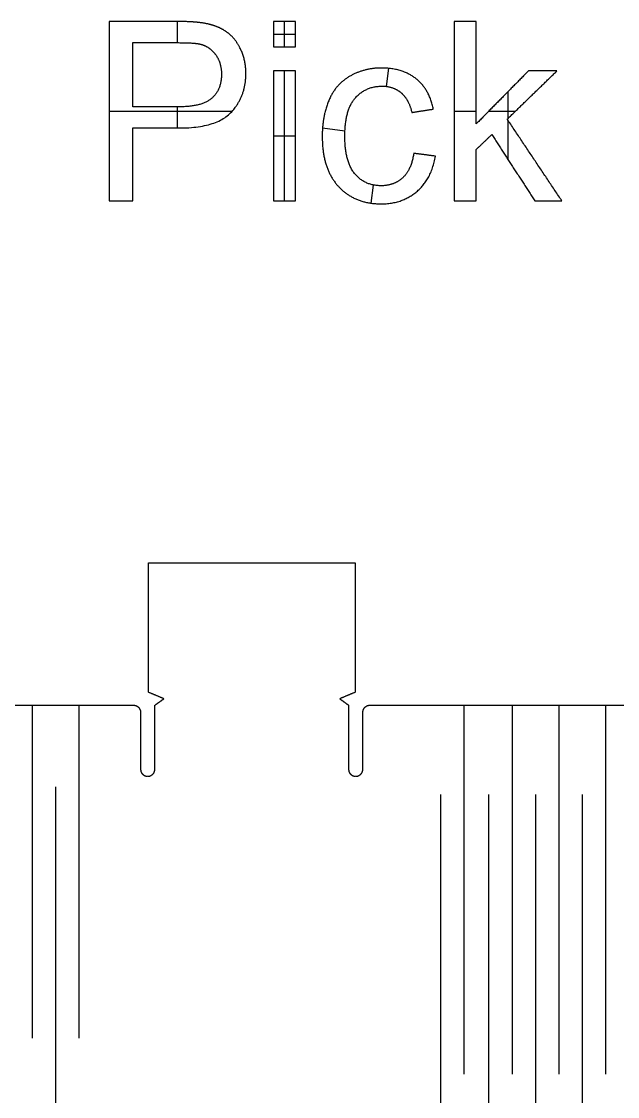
# Model space of a CAD drawing. Header units: millimetres. Extents: x -213 to 898, y -426 to 200.
# Drawn here: x -178.01 to -154.95, y 158.37 to 199.94 of the extents above; entities that cross this region are included whole.
import ezdxf

# ---------------------------------------------------------------- set-up
doc = ezdxf.new("R2010")
doc.units = ezdxf.units.MM
doc.layers.add('Cut', color=1, linetype='Continuous', true_color=0xff0000)
doc.layers.add('Layer 04', color=96, linetype='Continuous', true_color=0x007f00)

msp = doc.modelspace()

# ---------------------------------------------------------------- linework, layer by layer
at = {"layer": 'Cut'}
for p, q in [((-177.59, 160.621), (-177.59, 173.461)), ((-175.781, 160.621), (-175.781, 173.461)), ((-160.887, 159.233), (-160.887, 173.511)), ((-159.017, 159.233), (-159.017, 173.511)), ((-157.208, 159.233), (-157.208, 173.511)), ((-155.399, 159.233), (-155.399, 173.511)), ((-176.686, 147.781), (-176.686, 170.346)), ((-161.791, 144.955), (-161.791, 170.047)), ((-159.921, 144.955), (-159.921, 170.047)), ((-158.112, 144.955), (-158.112, 170.047)), ((-156.303, 144.955), (-156.303, 170.047))]:
    msp.add_line(p, q, dxfattribs=at)
at = {"layer": 'Cut', "color": 1, "true_color": 0xff0000}
for points, degree in [([(-173.1, 174), (-173.1, 176.5), (-173.1, 179)], 2), ([(-173.1, 179), (-169.1, 179), (-165.1, 179)], 2), ([(-165.1, 179), (-165.1, 176.5), (-165.1, 174)], 2), ([(-172.5, 173.75), (-172.8, 173.875), (-173.1, 174)], 2), ([(-165.1, 174), (-165.4, 173.875), (-165.7, 173.75)], 2), ([(-182.484, 173.5), (-179.419, 173.5), (-176.354, 173.5)], 2), ([(-176.354, 173.5), (-175.016, 173.5), (-173.679, 173.5)], 2), ([(-172.854, 173.5), (-172.677, 173.625), (-172.5, 173.75)], 2), ([(-172.854, 171.025), (-172.854, 172.262), (-172.854, 173.5)], 2), ([(-165.7, 173.75), (-165.527, 173.625), (-165.354, 173.5)], 2), ([(-165.354, 173.5), (-165.354, 172.262), (-165.354, 171.025)], 2), ([(-164.529, 173.5), (-162.191, 173.5), (-159.854, 173.5)], 2), ([(-159.854, 173.5), (-154.505, 173.5), (-149.156, 173.5)], 2), ([(-173.404, 173.225), (-173.404, 172.125), (-173.404, 171.025)], 2), ([(-164.804, 171.025), (-164.804, 172.125), (-164.804, 173.225)], 2), ([(-109.026, 162.5), (-109.03, 143.5), (-124.03, 123.5), (-149.03, 112.5), (-160.03, 112.5), (-185.03, 123.5), (-200.03, 143.5), (-199.984, 162.5)], 3)]:
    msp.add_open_spline(points, degree=degree, dxfattribs=at)
for points in [[(-173.679, 173.5), (-173.404, 173.5), (-173.404, 173.225)], [(-164.804, 173.225), (-164.804, 173.5), (-164.529, 173.5)], [(-173.404, 171.025), (-173.404, 170.75), (-173.129, 170.75)], [(-173.129, 170.75), (-172.854, 170.75), (-172.854, 171.025)], [(-165.354, 171.025), (-165.354, 170.75), (-165.079, 170.75)], [(-165.079, 170.75), (-164.804, 170.75), (-164.804, 171.025)]]:
    msp.add_rational_spline(points, [1, 0.707106781187, 1], degree=2, dxfattribs=at)
at = {"layer": 'Layer 04', "color": 96, "true_color": 0x007f00}
for p, q in [((-171.977, 199.12), (-171.977, 199.938)), ((-171.977, 199.12, 10), (-171.977, 199.938, 10)), ((-167.838, 198.959), (-167.838, 199.938)), ((-167.838, 198.959, 10), (-167.838, 199.938, 10)), ((-168.264, 199.449), (-167.412, 199.449)), ((-168.264, 199.449, 10), (-167.412, 199.449, 10)), ((-167.838, 193), (-167.838, 198.026)), ((-167.838, 193, 10), (-167.838, 198.026, 10)), ((-163.813, 198.128), (-163.904, 197.431)), ((-163.813, 198.128, 10), (-163.904, 197.431, 10)), ((-159.181, 196.194), (-159.181, 197.23)), ((-159.181, 196.194, 10), (-159.181, 197.23, 10)), ((-171.977, 195.821), (-171.977, 196.64)), ((-171.977, 195.821, 10), (-171.977, 196.64, 10)), ((-174.625, 196.469), (-169.86, 196.469)), ((-174.625, 196.469, 10), (-169.86, 196.469, 10)), ((-161.264, 196.469), (-160.412, 196.469)), ((-161.264, 196.469, 10), (-160.412, 196.469, 10)), ((-159.931, 196.469), (-158.897, 196.469)), ((-159.931, 196.469, 10), (-158.897, 196.469, 10)), ((-165.496, 195.696), (-166.365, 195.809)), ((-165.496, 195.696, 10), (-166.365, 195.809, 10)), ((-159.181, 194.596), (-159.181, 196.112)), ((-159.181, 194.596, 10), (-159.181, 196.112, 10)), ((-168.264, 195.513), (-167.412, 195.513)), ((-168.264, 195.513, 10), (-167.412, 195.513, 10)), ((-164.4, 193.616), (-164.491, 192.914)), ((-164.4, 193.616, 10), (-164.491, 192.914, 10))]:
    msp.add_line(p, q, dxfattribs=at)
for points in [[(-172.007, 199.938), (-173.316, 199.938), (-174.625, 199.938)], [(-174.625, 199.938), (-174.625, 199.938, 5), (-174.625, 199.938, 10)], [(-172.007, 199.938, 10), (-173.316, 199.938, 10), (-174.625, 199.938, 10)], [(-174.625, 199.938), (-174.625, 196.469), (-174.625, 193)], [(-174.625, 199.938, 10), (-174.625, 196.469, 10), (-174.625, 193, 10)], [(-172.007, 199.938, 5), (-173.316, 199.938, 5), (-174.625, 199.938, 5)], [(-174.625, 199.938, 5), (-174.625, 196.469, 5), (-174.625, 193, 5)], [(-173.316, 199.938), (-173.316, 199.938, 5), (-173.316, 199.938, 10)], [(-172.007, 199.938), (-172.007, 199.938, 5), (-172.007, 199.938, 10)], [(-170.952, 199.872), (-170.952, 199.872, 5), (-170.952, 199.872, 10)], [(-170.095, 199.548), (-170.095, 199.548, 5), (-170.095, 199.548, 10)], [(-167.412, 199.938), (-167.838, 199.938), (-168.264, 199.938)], [(-168.264, 199.938), (-168.264, 199.938, 5), (-168.264, 199.938, 10)], [(-167.412, 199.938, 10), (-167.838, 199.938, 10), (-168.264, 199.938, 10)], [(-168.264, 199.938), (-168.264, 199.449), (-168.264, 198.959)], [(-168.264, 199.938, 10), (-168.264, 199.449, 10), (-168.264, 198.959, 10)], [(-167.412, 199.938, 5), (-167.838, 199.938, 5), (-168.264, 199.938, 5)], [(-168.264, 199.938, 5), (-168.264, 199.449, 5), (-168.264, 198.959, 5)], [(-167.838, 199.938), (-167.838, 199.938, 5), (-167.838, 199.938, 10)], [(-167.412, 198.959), (-167.412, 199.449), (-167.412, 199.938)], [(-167.412, 199.938), (-167.412, 199.938, 5), (-167.412, 199.938, 10)], [(-167.412, 198.959, 10), (-167.412, 199.449, 10), (-167.412, 199.938, 10)], [(-167.412, 198.959, 5), (-167.412, 199.449, 5), (-167.412, 199.938, 5)], [(-160.412, 199.938), (-160.838, 199.938), (-161.264, 199.938)], [(-161.264, 199.938), (-161.264, 199.938, 5), (-161.264, 199.938, 10)], [(-160.412, 199.938, 10), (-160.838, 199.938, 10), (-161.264, 199.938, 10)], [(-161.264, 199.938), (-161.264, 196.469), (-161.264, 193)], [(-161.264, 199.938, 10), (-161.264, 196.469, 10), (-161.264, 193, 10)], [(-160.412, 199.938, 5), (-160.838, 199.938, 5), (-161.264, 199.938, 5)], [(-161.264, 199.938, 5), (-161.264, 196.469, 5), (-161.264, 193, 5)], [(-160.838, 199.938), (-160.838, 199.938, 5), (-160.838, 199.938, 10)], [(-160.412, 195.982), (-160.412, 197.96), (-160.412, 199.938)], [(-160.412, 199.938), (-160.412, 199.938, 5), (-160.412, 199.938, 10)], [(-160.412, 195.982, 10), (-160.412, 197.96, 10), (-160.412, 199.938, 10)], [(-160.412, 195.982, 5), (-160.412, 197.96, 5), (-160.412, 199.938, 5)], [(-173.707, 196.64), (-173.707, 197.88), (-173.707, 199.12)], [(-173.707, 199.12), (-173.707, 199.12, 5), (-173.707, 199.12, 10)], [(-173.707, 196.64, 10), (-173.707, 197.88, 10), (-173.707, 199.12, 10)], [(-173.707, 199.12), (-172.819, 199.12), (-171.932, 199.12)], [(-173.707, 199.12, 10), (-172.819, 199.12, 10), (-171.932, 199.12, 10)], [(-173.707, 196.64, 5), (-173.707, 197.88, 5), (-173.707, 199.12, 5)], [(-173.707, 199.12, 5), (-172.819, 199.12, 5), (-171.932, 199.12, 5)], [(-172.819, 199.12), (-172.819, 199.12, 5), (-172.819, 199.12, 10)], [(-171.932, 199.12), (-171.932, 199.12, 5), (-171.932, 199.12, 10)], [(-168.264, 199.449), (-168.264, 199.449, 5), (-168.264, 199.449, 10)], [(-167.412, 199.449), (-167.412, 199.449, 5), (-167.412, 199.449, 10)], [(-171.075, 199.058), (-171.075, 199.058, 5), (-171.075, 199.058, 10)], [(-169.539, 198.878), (-169.539, 198.878, 5), (-169.539, 198.878, 10)], [(-168.264, 198.959), (-167.838, 198.959), (-167.412, 198.959)], [(-168.264, 198.959, 10), (-167.838, 198.959, 10), (-167.412, 198.959, 10)], [(-168.264, 198.959), (-168.264, 198.959, 5), (-168.264, 198.959, 10)], [(-168.264, 198.959, 5), (-167.838, 198.959, 5), (-167.412, 198.959, 5)], [(-167.838, 198.959), (-167.838, 198.959, 5), (-167.838, 198.959, 10)], [(-167.412, 198.959), (-167.412, 198.959, 5), (-167.412, 198.959, 10)], [(-170.495, 198.649), (-170.495, 198.649, 5), (-170.495, 198.649, 10)], [(-173.707, 197.88), (-173.707, 197.88, 5), (-173.707, 197.88, 10)], [(-170.275, 197.903), (-170.275, 197.903, 5), (-170.275, 197.903, 10)], [(-169.329, 197.932), (-169.329, 197.932, 5), (-169.329, 197.932, 10)], [(-167.412, 198.026), (-167.838, 198.026), (-168.264, 198.026)], [(-168.264, 198.026), (-168.264, 198.026, 5), (-168.264, 198.026, 10)], [(-167.412, 198.026, 10), (-167.838, 198.026, 10), (-168.264, 198.026, 10)], [(-168.264, 198.026), (-168.264, 195.513), (-168.264, 193)], [(-168.264, 198.026, 10), (-168.264, 195.513, 10), (-168.264, 193, 10)], [(-167.412, 198.026, 5), (-167.838, 198.026, 5), (-168.264, 198.026, 5)], [(-168.264, 198.026, 5), (-168.264, 195.513, 5), (-168.264, 193, 5)], [(-167.838, 198.026), (-167.838, 198.026, 5), (-167.838, 198.026, 10)], [(-167.412, 193), (-167.412, 195.513), (-167.412, 198.026)], [(-167.412, 198.026), (-167.412, 198.026, 5), (-167.412, 198.026, 10)], [(-167.412, 193, 10), (-167.412, 195.513, 10), (-167.412, 198.026, 10)], [(-167.412, 193, 5), (-167.412, 195.513, 5), (-167.412, 198.026, 5)], [(-164.085, 198.14), (-164.085, 198.14, 5), (-164.085, 198.14, 10)], [(-158.396, 198.026), (-159.404, 197.004), (-160.412, 195.982)], [(-158.396, 198.026, 10), (-159.404, 197.004, 10), (-160.412, 195.982, 10)], [(-158.396, 198.026, 5), (-159.404, 197.004, 5), (-160.412, 195.982, 5)], [(-160.412, 197.96), (-160.412, 197.96, 5), (-160.412, 197.96, 10)], [(-159.214, 196.162), (-158.254, 197.094), (-157.293, 198.026)], [(-159.214, 196.162, 10), (-158.254, 197.094, 10), (-157.293, 198.026, 10)], [(-159.214, 196.162, 5), (-158.254, 197.094, 5), (-157.293, 198.026, 5)], [(-157.293, 198.026), (-157.844, 198.026), (-158.396, 198.026)], [(-158.396, 198.026), (-158.396, 198.026, 5), (-158.396, 198.026, 10)], [(-157.293, 198.026, 10), (-157.844, 198.026, 10), (-158.396, 198.026, 10)], [(-157.293, 198.026, 5), (-157.844, 198.026, 5), (-158.396, 198.026, 5)], [(-157.844, 198.026), (-157.844, 198.026, 5), (-157.844, 198.026, 10)], [(-157.293, 198.026), (-157.293, 198.026, 5), (-157.293, 198.026, 10)], [(-165.284, 197.835), (-165.284, 197.835, 5), (-165.284, 197.835, 10)], [(-162.745, 197.726), (-162.745, 197.726, 5), (-162.745, 197.726, 10)], [(-164.051, 197.439), (-164.051, 197.439, 5), (-164.051, 197.439, 10)], [(-163.325, 197.184), (-163.325, 197.184, 5), (-163.325, 197.184, 10)], [(-158.254, 197.094), (-158.254, 197.094, 5), (-158.254, 197.094, 10)], [(-171.913, 196.64), (-172.81, 196.64), (-173.707, 196.64)], [(-173.707, 196.64), (-173.707, 196.64, 5), (-173.707, 196.64, 10)], [(-171.913, 196.64, 10), (-172.81, 196.64, 10), (-173.707, 196.64, 10)], [(-171.913, 196.64, 5), (-172.81, 196.64, 5), (-173.707, 196.64, 5)], [(-172.81, 196.64), (-172.81, 196.64, 5), (-172.81, 196.64, 10)], [(-171.913, 196.64), (-171.913, 196.64, 5), (-171.913, 196.64, 10)], [(-170.649, 196.971), (-170.649, 196.971, 5), (-170.649, 196.971, 10)], [(-166.105, 196.919), (-166.105, 196.919, 5), (-166.105, 196.919, 10)], [(-165.097, 196.978), (-165.097, 196.978, 5), (-165.097, 196.978, 10)], [(-159.404, 197.004), (-159.404, 197.004, 5), (-159.404, 197.004, 10)], [(-174.625, 196.469), (-174.625, 196.469, 5), (-174.625, 196.469, 10)], [(-169.892, 196.434), (-169.892, 196.434, 5), (-169.892, 196.434, 10)], [(-162.906, 196.422), (-162.492, 196.486), (-162.078, 196.55)], [(-162.906, 196.422, 10), (-162.492, 196.486, 10), (-162.078, 196.55, 10)], [(-162.906, 196.422, 5), (-162.492, 196.486, 5), (-162.078, 196.55, 5)], [(-162.906, 196.422), (-162.906, 196.422, 5), (-162.906, 196.422, 10)], [(-162.492, 196.486), (-162.492, 196.486, 5), (-162.492, 196.486, 10)], [(-162.078, 196.55), (-162.078, 196.55, 5), (-162.078, 196.55, 10)], [(-161.264, 196.469), (-161.264, 196.469, 5), (-161.264, 196.469, 10)], [(-173.707, 193), (-173.707, 194.41), (-173.707, 195.821)], [(-173.707, 195.821), (-173.707, 195.821, 5), (-173.707, 195.821, 10)], [(-173.707, 193, 10), (-173.707, 194.41, 10), (-173.707, 195.821, 10)], [(-173.707, 195.821), (-172.817, 195.821), (-171.927, 195.821)], [(-173.707, 195.821, 10), (-172.817, 195.821, 10), (-171.927, 195.821, 10)], [(-173.707, 193, 5), (-173.707, 194.41, 5), (-173.707, 195.821, 5)], [(-173.707, 195.821, 5), (-172.817, 195.821, 5), (-171.927, 195.821, 5)], [(-172.817, 195.821), (-172.817, 195.821, 5), (-172.817, 195.821, 10)], [(-171.927, 195.821), (-171.927, 195.821, 5), (-171.927, 195.821, 10)], [(-160.412, 195.982), (-160.412, 195.982, 5), (-160.412, 195.982, 10)], [(-157.099, 193), (-158.157, 194.581), (-159.214, 196.162)], [(-159.214, 196.162), (-159.214, 196.162, 5), (-159.214, 196.162, 10)], [(-157.099, 193, 10), (-158.157, 194.581, 10), (-159.214, 196.162, 10)], [(-157.099, 193, 5), (-158.157, 194.581, 5), (-159.214, 196.162, 5)], [(-168.264, 195.513), (-168.264, 195.513, 5), (-168.264, 195.513, 10)], [(-167.412, 195.513), (-167.412, 195.513, 5), (-167.412, 195.513, 10)], [(-166.375, 195.494), (-166.375, 195.494, 5), (-166.375, 195.494, 10)], [(-165.5, 195.518), (-165.5, 195.518, 5), (-165.5, 195.518, 10)], [(-160.412, 194.993), (-160.111, 195.281), (-159.811, 195.57)], [(-160.412, 194.993, 10), (-160.111, 195.281, 10), (-159.811, 195.57, 10)], [(-160.412, 194.993, 5), (-160.111, 195.281, 5), (-159.811, 195.57, 5)], [(-159.811, 195.57), (-159.811, 195.57, 5), (-159.811, 195.57, 10)], [(-159.811, 195.57), (-158.98, 194.285), (-158.149, 193)], [(-159.811, 195.57, 10), (-158.98, 194.285, 10), (-158.149, 193, 10)], [(-159.811, 195.57, 5), (-158.98, 194.285, 5), (-158.149, 193, 5)], [(-160.412, 193), (-160.412, 193.996), (-160.412, 194.993)], [(-160.412, 194.993), (-160.412, 194.993, 5), (-160.412, 194.993, 10)], [(-160.412, 193, 10), (-160.412, 193.996, 10), (-160.412, 194.993, 10)], [(-160.412, 193, 5), (-160.412, 193.996, 5), (-160.412, 194.993, 5)], [(-160.111, 195.281), (-160.111, 195.281, 5), (-160.111, 195.281, 10)], [(-162.835, 194.841), (-162.835, 194.841, 5), (-162.835, 194.841, 10)], [(-161.997, 194.732), (-162.416, 194.787), (-162.835, 194.841)], [(-161.997, 194.732, 10), (-162.416, 194.787, 10), (-162.835, 194.841, 10)], [(-161.997, 194.732, 5), (-162.416, 194.787, 5), (-162.835, 194.841, 5)], [(-162.416, 194.787), (-162.416, 194.787, 5), (-162.416, 194.787, 10)], [(-161.997, 194.732), (-161.997, 194.732, 5), (-161.997, 194.732, 10)], [(-158.157, 194.581), (-158.157, 194.581, 5), (-158.157, 194.581, 10)], [(-173.707, 194.41), (-173.707, 194.41, 5), (-173.707, 194.41, 10)], [(-158.98, 194.285), (-158.98, 194.285, 5), (-158.98, 194.285, 10)], [(-165.112, 194.046), (-165.112, 194.046, 5), (-165.112, 194.046, 10)], [(-163.261, 193.895), (-163.261, 193.895, 5), (-163.261, 193.895, 10)], [(-160.412, 193.996), (-160.412, 193.996, 5), (-160.412, 193.996, 10)], [(-165.748, 193.561), (-165.748, 193.561, 5), (-165.748, 193.561, 10)], [(-164.099, 193.587), (-164.099, 193.587, 5), (-164.099, 193.587, 10)], [(-162.7, 193.376), (-162.7, 193.376, 5), (-162.7, 193.376, 10)], [(-174.625, 193), (-174.625, 193, 5), (-174.625, 193, 10)], [(-174.625, 193), (-174.166, 193), (-173.707, 193)], [(-174.625, 193, 10), (-174.166, 193, 10), (-173.707, 193, 10)], [(-174.625, 193, 5), (-174.166, 193, 5), (-173.707, 193, 5)], [(-174.166, 193), (-174.166, 193, 5), (-174.166, 193, 10)], [(-173.707, 193), (-173.707, 193, 5), (-173.707, 193, 10)], [(-168.264, 193), (-167.838, 193), (-167.412, 193)], [(-168.264, 193, 10), (-167.838, 193, 10), (-167.412, 193, 10)], [(-168.264, 193), (-168.264, 193, 5), (-168.264, 193, 10)], [(-168.264, 193, 5), (-167.838, 193, 5), (-167.412, 193, 5)], [(-167.838, 193), (-167.838, 193, 5), (-167.838, 193, 10)], [(-167.412, 193), (-167.412, 193, 5), (-167.412, 193, 10)], [(-164.089, 192.886), (-164.089, 192.886, 5), (-164.089, 192.886, 10)], [(-161.264, 193), (-160.838, 193), (-160.412, 193)], [(-161.264, 193, 10), (-160.838, 193, 10), (-160.412, 193, 10)], [(-161.264, 193), (-161.264, 193, 5), (-161.264, 193, 10)], [(-161.264, 193, 5), (-160.838, 193, 5), (-160.412, 193, 5)], [(-160.838, 193), (-160.838, 193, 5), (-160.838, 193, 10)], [(-160.412, 193), (-160.412, 193, 5), (-160.412, 193, 10)], [(-158.149, 193), (-158.149, 193, 5), (-158.149, 193, 10)], [(-158.149, 193), (-157.624, 193), (-157.099, 193)], [(-158.149, 193, 10), (-157.624, 193, 10), (-157.099, 193, 10)], [(-158.149, 193, 5), (-157.624, 193, 5), (-157.099, 193, 5)], [(-157.624, 193), (-157.624, 193, 5), (-157.624, 193, 10)], [(-157.099, 193), (-157.099, 193, 5), (-157.099, 193, 10)]]:
    msp.add_open_spline(points, degree=2, dxfattribs=at)
for points, knots in [([(-171.927, 195.821), (-170.455, 195.821), (-169.892, 196.434), (-169.329, 197.047), (-169.329, 197.932), (-169.329, 198.448), (-169.539, 198.878), (-169.75, 199.309), (-170.095, 199.548), (-170.441, 199.787), (-170.952, 199.872), (-171.316, 199.938), (-172.007, 199.938)], [15.074375, 15.074375, 15.074375, 16.074375, 16.074375, 17.074375, 17.074375, 18.074375, 18.074375, 19.074375, 19.074375, 20.074375, 20.074375, 21.074375, 21.074375, 21.074375]), ([(-171.927, 195.821, 10), (-170.455, 195.821, 10), (-169.892, 196.434, 10), (-169.329, 197.047, 10), (-169.329, 197.932, 10), (-169.329, 198.448, 10), (-169.539, 198.878, 10), (-169.75, 199.309, 10), (-170.095, 199.548, 10), (-170.441, 199.787, 10), (-170.952, 199.872, 10), (-171.316, 199.938, 10), (-172.007, 199.938, 10)], [15.074375, 15.074375, 15.074375, 16.074375, 16.074375, 17.074375, 17.074375, 18.074375, 18.074375, 19.074375, 19.074375, 20.074375, 20.074375, 21.074375, 21.074375, 21.074375]), ([(-171.927, 195.821, 5), (-170.455, 195.821, 5), (-169.892, 196.434, 5), (-169.329, 197.047, 5), (-169.329, 197.932, 5), (-169.329, 198.448, 5), (-169.539, 198.878, 5), (-169.75, 199.309, 5), (-170.095, 199.548, 5), (-170.441, 199.787, 5), (-170.952, 199.872, 5), (-171.316, 199.938, 5), (-172.007, 199.938, 5)], [15.074375, 15.074375, 15.074375, 16.074375, 16.074375, 17.074375, 17.074375, 18.074375, 18.074375, 19.074375, 19.074375, 20.074375, 20.074375, 21.074375, 21.074375, 21.074375]), ([(-171.932, 199.12), (-171.307, 199.12), (-171.075, 199.058), (-170.715, 198.959), (-170.495, 198.649), (-170.275, 198.339), (-170.275, 197.903), (-170.275, 197.302), (-170.649, 196.971), (-171.023, 196.64), (-171.913, 196.64)], [27.123056, 27.123056, 27.123056, 28.123056, 28.123056, 29.123056, 29.123056, 30.123056, 30.123056, 31.123056, 31.123056, 32.123056, 32.123056, 32.123056]), ([(-171.932, 199.12, 10), (-171.307, 199.12, 10), (-171.075, 199.058, 10), (-170.715, 198.959, 10), (-170.495, 198.649, 10), (-170.275, 198.339, 10), (-170.275, 197.903, 10), (-170.275, 197.302, 10), (-170.649, 196.971, 10), (-171.023, 196.64, 10), (-171.913, 196.64, 10)], [27.123056, 27.123056, 27.123056, 28.123056, 28.123056, 29.123056, 29.123056, 30.123056, 30.123056, 31.123056, 31.123056, 32.123056, 32.123056, 32.123056]), ([(-171.932, 199.12, 5), (-171.307, 199.12, 5), (-171.075, 199.058, 5), (-170.715, 198.959, 5), (-170.495, 198.649, 5), (-170.275, 198.339, 5), (-170.275, 197.903, 5), (-170.275, 197.302, 5), (-170.649, 196.971, 5), (-171.023, 196.64, 5), (-171.913, 196.64, 5)], [27.123056, 27.123056, 27.123056, 28.123056, 28.123056, 29.123056, 29.123056, 30.123056, 30.123056, 31.123056, 31.123056, 32.123056, 32.123056, 32.123056]), ([(-162.078, 196.55), (-162.224, 197.312), (-162.745, 197.726), (-163.266, 198.14), (-164.085, 198.14), (-164.733, 198.14), (-165.284, 197.835), (-165.836, 197.529), (-166.105, 196.919), (-166.375, 196.308), (-166.375, 195.494), (-166.375, 194.235), (-165.748, 193.561), (-165.121, 192.886), (-164.089, 192.886), (-163.266, 192.886), (-162.7, 193.376), (-162.135, 193.866), (-161.997, 194.732)], [-18, -18, -18, -17, -17, -16, -16, -15, -15, -14, -14, -13, -13, -12, -12, -11, -11, -10, -10, -9, -9, -9]), ([(-162.078, 196.55, 10), (-162.224, 197.312, 10), (-162.745, 197.726, 10), (-163.266, 198.14, 10), (-164.085, 198.14, 10), (-164.733, 198.14, 10), (-165.284, 197.835, 10), (-165.836, 197.529, 10), (-166.105, 196.919, 10), (-166.375, 196.308, 10), (-166.375, 195.494, 10), (-166.375, 194.235, 10), (-165.748, 193.561, 10), (-165.121, 192.886, 10), (-164.089, 192.886, 10), (-163.266, 192.886, 10), (-162.7, 193.376, 10), (-162.135, 193.866, 10), (-161.997, 194.732, 10)], [-18, -18, -18, -17, -17, -16, -16, -15, -15, -14, -14, -13, -13, -12, -12, -11, -11, -10, -10, -9, -9, -9]), ([(-162.078, 196.55, 5), (-162.224, 197.312, 5), (-162.745, 197.726, 5), (-163.266, 198.14, 5), (-164.085, 198.14, 5), (-164.733, 198.14, 5), (-165.284, 197.835, 5), (-165.836, 197.529, 5), (-166.105, 196.919, 5), (-166.375, 196.308, 5), (-166.375, 195.494, 5), (-166.375, 194.235, 5), (-165.748, 193.561, 5), (-165.121, 192.886, 5), (-164.089, 192.886, 5), (-163.266, 192.886, 5), (-162.7, 193.376, 5), (-162.135, 193.866, 5), (-161.997, 194.732, 5)], [-18, -18, -18, -17, -17, -16, -16, -15, -15, -14, -14, -13, -13, -12, -12, -11, -11, -10, -10, -9, -9, -9]), ([(-162.835, 194.841), (-162.925, 194.202), (-163.261, 193.895), (-163.597, 193.587), (-164.099, 193.587), (-164.723, 193.587), (-165.112, 194.046), (-165.5, 194.505), (-165.5, 195.518), (-165.5, 196.517), (-165.097, 196.978), (-164.695, 197.439), (-164.051, 197.439), (-163.625, 197.439), (-163.325, 197.184), (-163.024, 196.928), (-162.906, 196.422)], [-27, -27, -27, -26, -26, -25, -25, -24, -24, -23, -23, -22, -22, -21, -21, -20, -20, -19, -19, -19]), ([(-162.835, 194.841, 10), (-162.925, 194.202, 10), (-163.261, 193.895, 10), (-163.597, 193.587, 10), (-164.099, 193.587, 10), (-164.723, 193.587, 10), (-165.112, 194.046, 10), (-165.5, 194.505, 10), (-165.5, 195.518, 10), (-165.5, 196.517, 10), (-165.097, 196.978, 10), (-164.695, 197.439, 10), (-164.051, 197.439, 10), (-163.625, 197.439, 10), (-163.325, 197.184, 10), (-163.024, 196.928, 10), (-162.906, 196.422, 10)], [-27, -27, -27, -26, -26, -25, -25, -24, -24, -23, -23, -22, -22, -21, -21, -20, -20, -19, -19, -19]), ([(-162.835, 194.841, 5), (-162.925, 194.202, 5), (-163.261, 193.895, 5), (-163.597, 193.587, 5), (-164.099, 193.587, 5), (-164.723, 193.587, 5), (-165.112, 194.046, 5), (-165.5, 194.505, 5), (-165.5, 195.518, 5), (-165.5, 196.517, 5), (-165.097, 196.978, 5), (-164.695, 197.439, 5), (-164.051, 197.439, 5), (-163.625, 197.439, 5), (-163.325, 197.184, 5), (-163.024, 196.928, 5), (-162.906, 196.422, 5)], [-27, -27, -27, -26, -26, -25, -25, -24, -24, -23, -23, -22, -22, -21, -21, -20, -20, -19, -19, -19])]:
    msp.add_open_spline(points, degree=2, knots=knots, dxfattribs=at)

doc.saveas('drawing.dxf')
